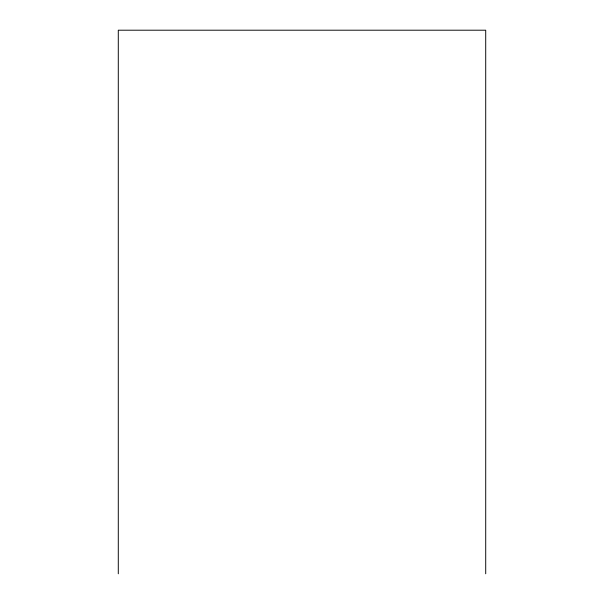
<?xml version="1.0" encoding="UTF-8"?>
<svg xmlns="http://www.w3.org/2000/svg" width="604" height="604" viewBox="0 0 604 604"><rect width="100%" height="100%" fill="white"/><g stroke="black" fill="none" stroke-linecap="round" stroke-linejoin="round"><path stroke-width="0.91" d="M485.714 573.8L485.714 30.2L118.286 30.2L118.286 573.8"/></g></svg>
